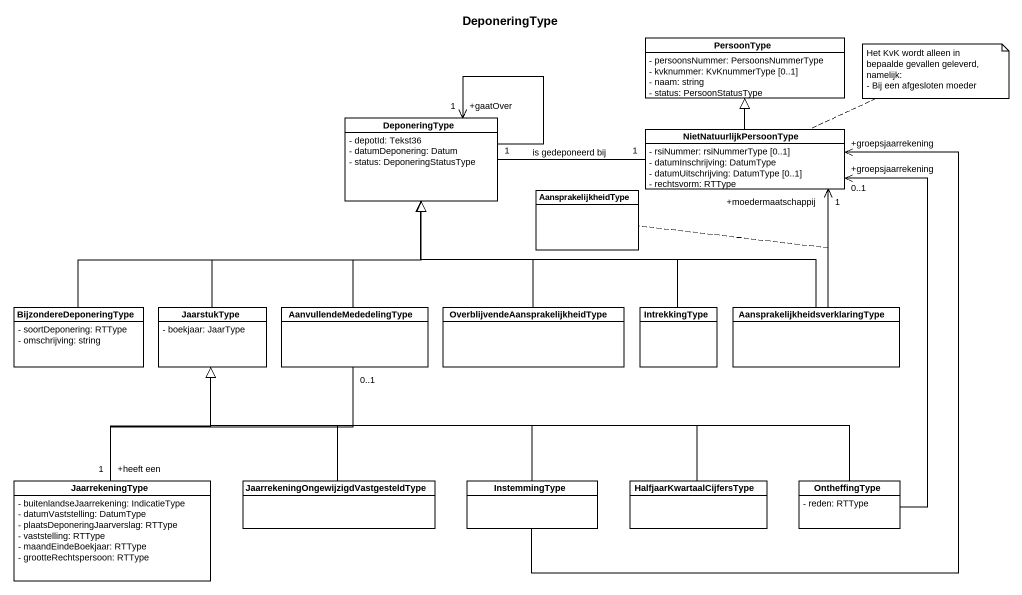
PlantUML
@startuml
title DeponeringType
hide circle
hide empty members
skinparam classAttributeIconSize 0
class PersoonType {
  - persoonsNummer: PersoonsNummerType
  - kvknummer: KvKnummerType [0..1]
  - naam: string
  - status: PersoonStatusType
}
class DeponeringType {
  - depotId: Tekst36
  - datumDeponering: Datum
  - status: DeponeringStatusType
}
class NietNatuurlijkPersoonType {
  - rsiNummer: rsiNummerType [0..1]
  - datumInschrijving: DatumType
  - datumUitschrijving: DatumType [0..1]
  - rechtsvorm: RTType
}
class AansprakelijkheidType
class BijzondereDeponeringType {
  - soortDeponering: RTType
  - omschrijving: string
}
class JaarstukType {
  - boekjaar: JaarType
}
class AanvullendeMededelingType
class "OverblijvendeAansprakelijkheidType" as OverblijvendeAansprakelijkhe
class IntrekkingType
class "AansprakelijkheidsverklaringType" as Aansprakelijkheidsverklaring
class JaarrekeningType {
  - buitenlandseJaarrekening: IndicatieType
  - datumVaststelling: DatumType
  - plaatsDeponeringJaarverslag: RTType
  - vaststelling: RTType
  - maandEindeBoekjaar: RTType
  - grootteRechtspersoon: RTType
}
class "JaarrekeningOngewijzigdVastgesteldType" as JaarrekeningOngewijzigdVastg
class InstemmingType
class HalfjaarKwartaalCijfersType
class OntheffingType {
  - reden: RTType
}
DeponeringType --> "+gaatOver\n1" DeponeringType
DeponeringType "1" -right- "1" NietNatuurlijkPersoonType : is gedeponeerd bij
NietNatuurlijkPersoonType -up-|> PersoonType
BijzondereDeponeringType -right-|> DeponeringType
JaarstukType -up-|> DeponeringType
AanvullendeMededelingType -up-|> DeponeringType
OverblijvendeAansprakelijkhe -up-|> DeponeringType
IntrekkingType -up-|> DeponeringType
Aansprakelijkheidsverklaring -left-|> DeponeringType
Aansprakelijkheidsverklaring -up-> "+moedermaatschappij\n1" NietNatuurlijkPersoonType
(Aansprakelijkheidsverklaring, NietNatuurlijkPersoonType) .. AansprakelijkheidType
JaarrekeningType -up-|> JaarstukType
JaarrekeningType "+heeft een\n1" -up- "0..1" AanvullendeMededelingType
JaarrekeningOngewijzigdVastg -up-|> JaarstukType
InstemmingType -up-> "+groepsjaarrekening" NietNatuurlijkPersoonType
InstemmingType -left-|> JaarstukType
HalfjaarKwartaalCijfersType -left-|> JaarstukType
OntheffingType -up-> "+groepsjaarrekening\n0..1" NietNatuurlijkPersoonType
OntheffingType -left-|> JaarstukType
note right of NietNatuurlijkPersoonType
  Het KvK wordt alleen in bepaalde gevallen geleverd, namelijk:
  - Bij een afgesloten moeder
end note
@enduml
